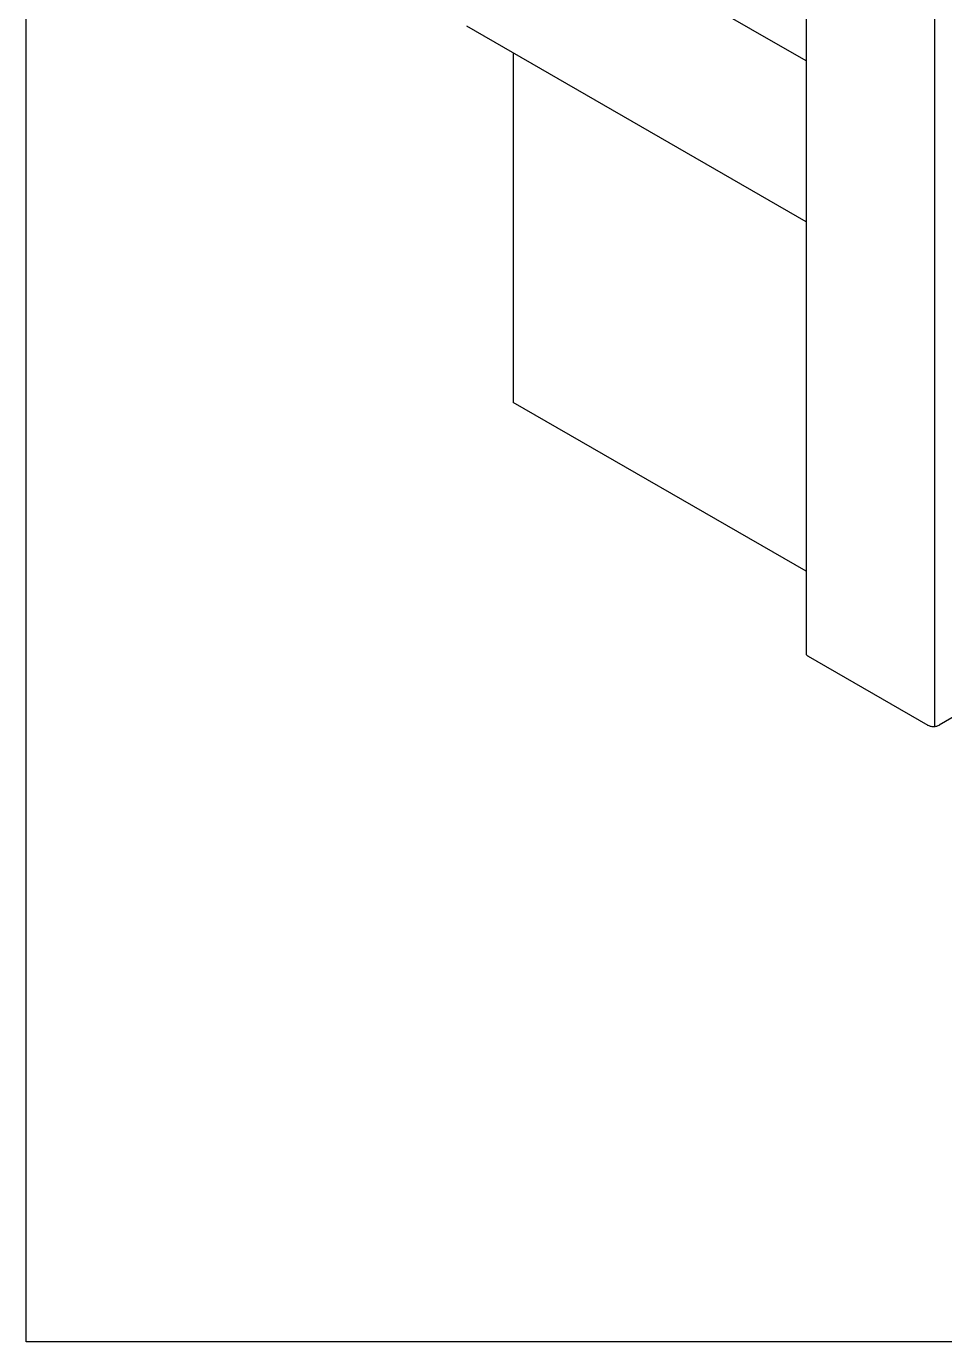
# Model space of a CAD drawing. Extents: x 0 to 4131, y -1600 to 527.
# Drawn here: x 0 to 100.5, y -1280 to -1135.9 of the extents above; entities that cross this region are included whole.
import ezdxf

# ---------------------------------------------------------------- set-up
doc = ezdxf.new("R2010")
doc.units = 0
doc.header["$LTSCALE"] = 7.5
doc.header["$MEASUREMENT"] = 0
for name, color, linetype in [('FINE', 7, 'CONTINUOUS'), ('MARCHIO', 7, 'CONTINUOUS'), ('TRATTEGGI', 140, 'CONTINUOUS')]:
    doc.layers.add(name, color=color, linetype=linetype)

msp = doc.modelspace()

# ---------------------------------------------------------------- linework, layer by layer
at = {"layer": 'FINE'}
for p, q in [((85.3681, -1096.6055), (85.3681, -1204.6319)), ((99.4127, -1104.5571), (99.4127, -1212.606)), ((85.3681, -1139.7074), (48.9146, -1118.7038)), ((85.3681, -1157.326), (48.2245, -1135.9138)), ((85.5858, -1204.8958), (98.7017, -1212.4682))]:
    msp.add_line(p, q, dxfattribs=at)
for points in [[(85.3681, -1204.6319, 0.01908894), (85.3677, -1204.6432, 0.15685122), (85.3953, -1204.7291, 0.10661705), (85.5686, -1204.8861, 0.00499475), (85.5858, -1204.8958, 0.05875187)], [(98.6717, -1212.4509, 0.00668319), (98.6844, -1212.4585, 0.07234108), (98.9498, -1212.5642, 0.05875187), (99.3246, -1212.6084, 0.05875187), (99.6994, -1212.5642, 0.07234108), (99.9648, -1212.4585, 0.00668319), (99.9775, -1212.4509, 0.15685122)]]:
    msp.add_lwpolyline(points, format="xyb", dxfattribs=at)
msp.add_lwpolyline([(104.6271, -1209.7665), (99.9475, -1212.4682)], dxfattribs=at)
at = {"layer": 'MARCHIO'}
msp.add_lwpolyline([(0, -1280), (0, -983), (210, -983), (210, -1280)], close=True, dxfattribs=at)
at = {"layer": 'TRATTEGGI'}
for p in [(53.3196, -1138.8579), (85.3681, -1195.5922)]:
    msp.add_line(p, (53.3196, -1177.1313), dxfattribs=at)

doc.saveas('drawing.dxf')
